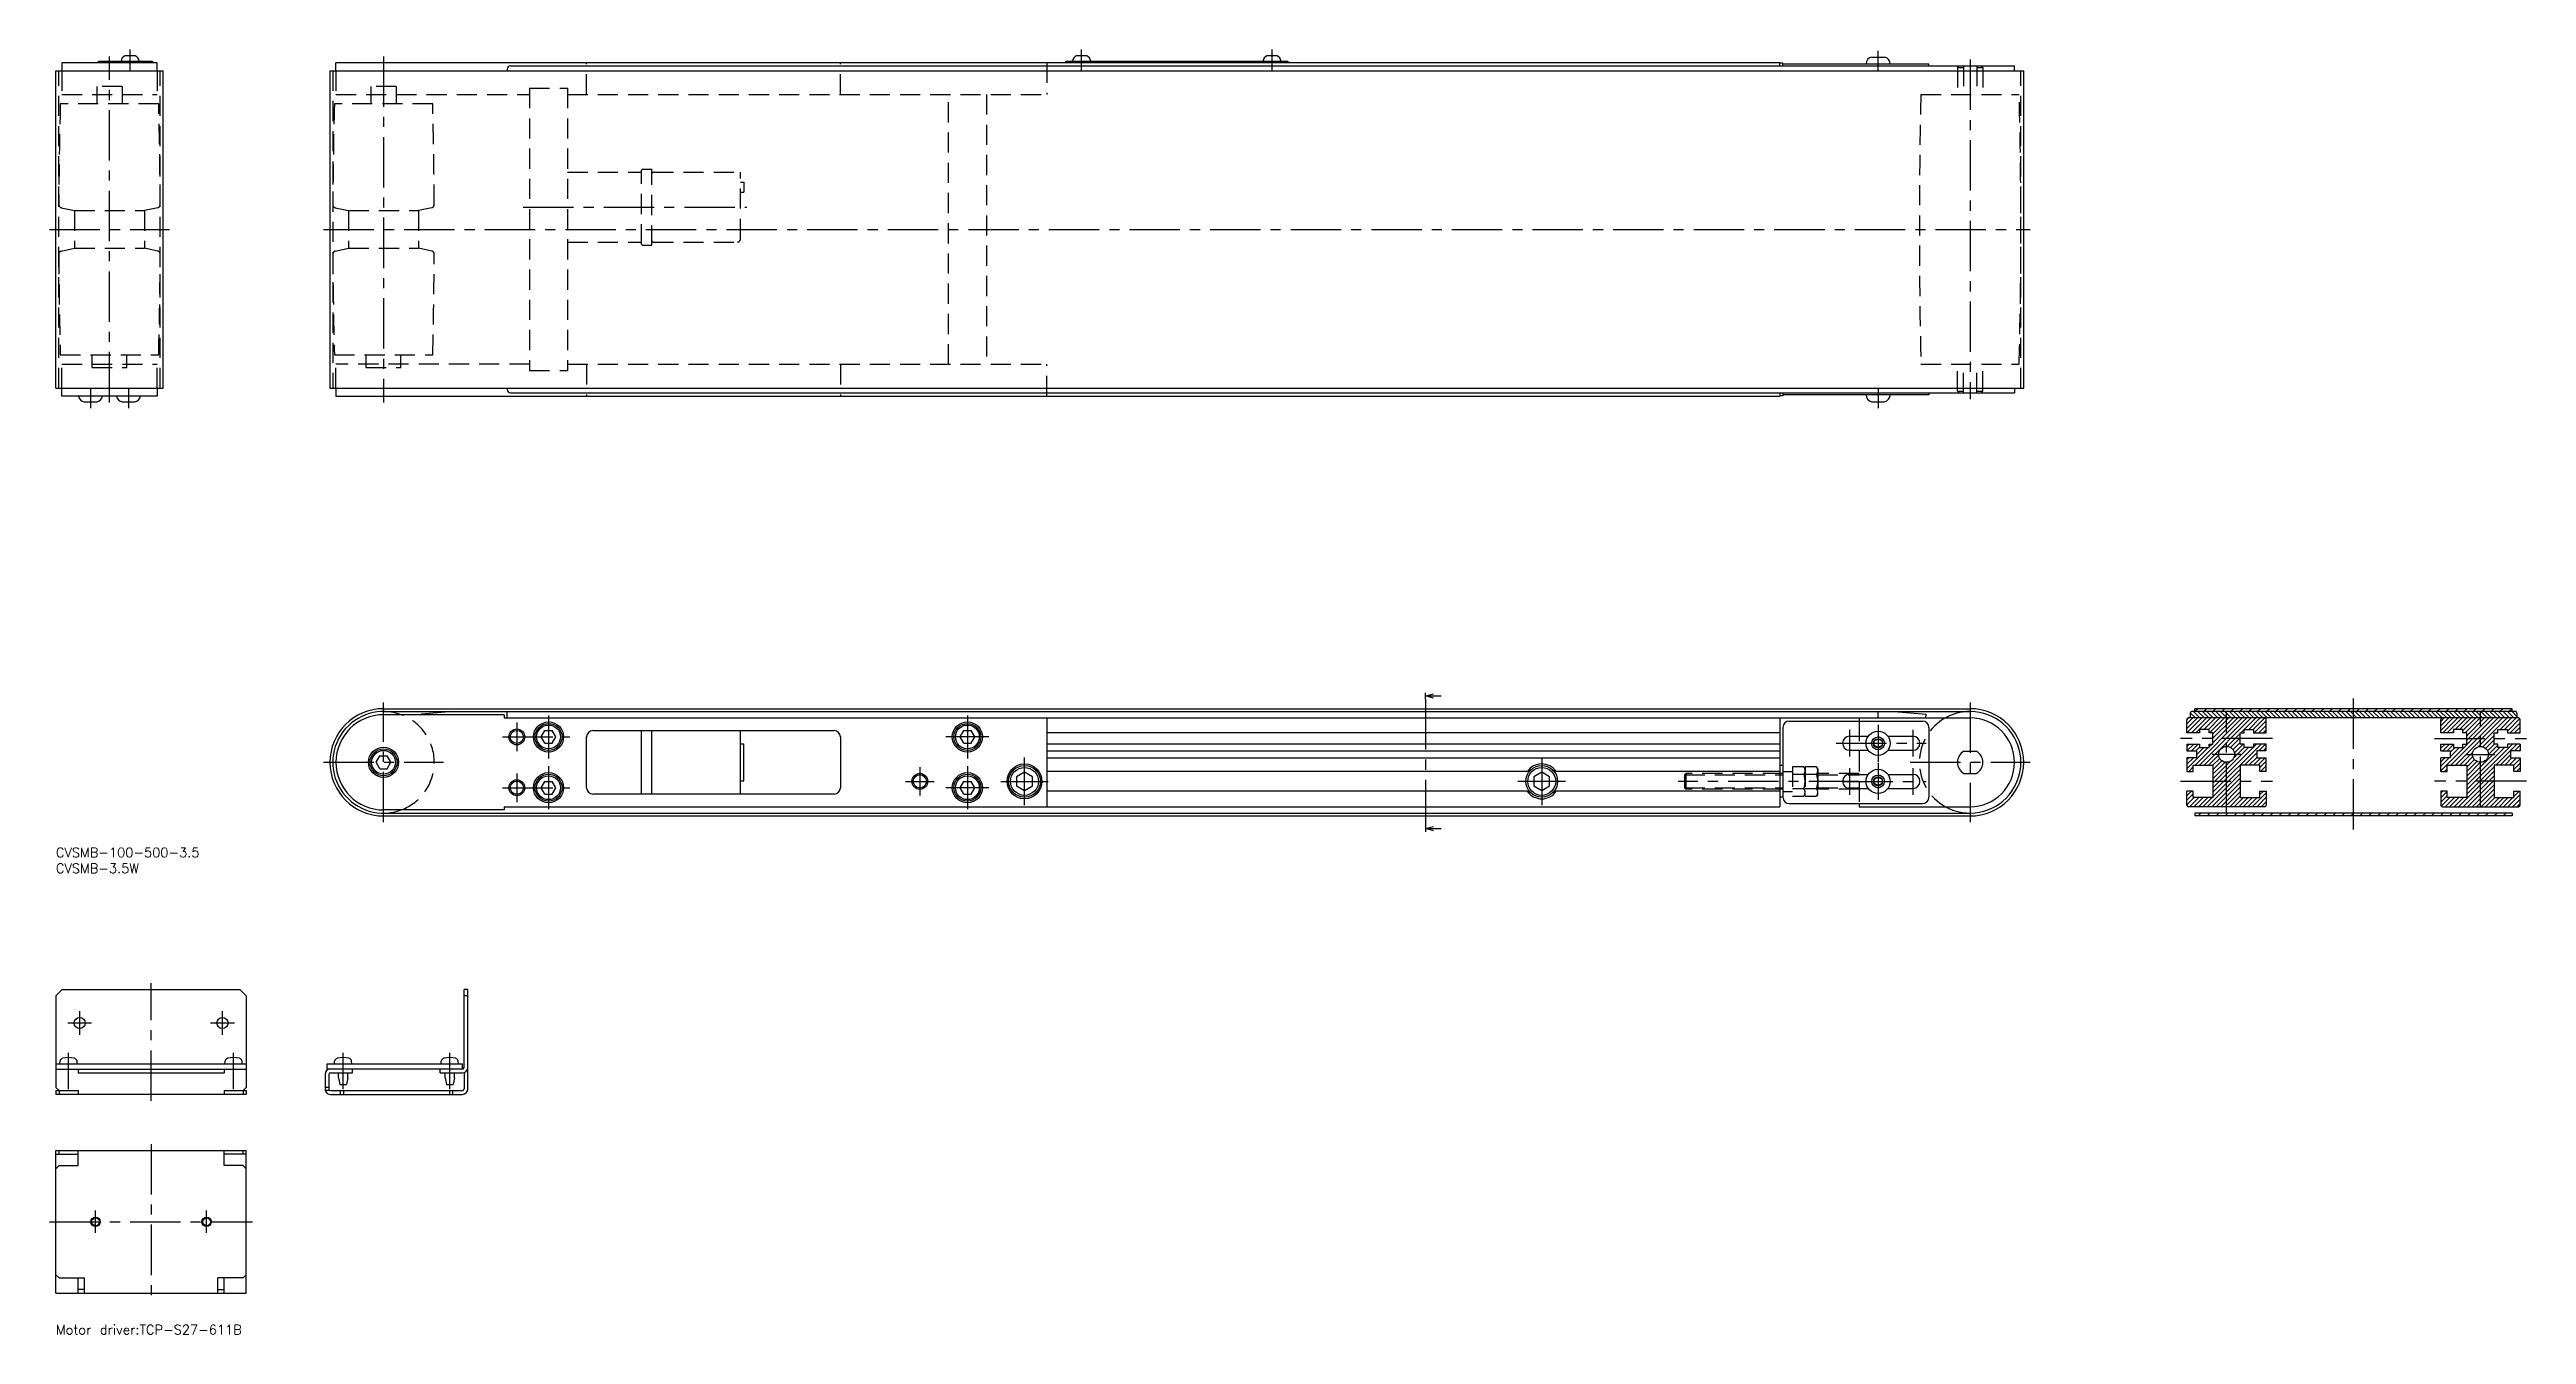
# Model space of a CAD drawing. Extents: x -2 to 779, y -3 to 402.
import ezdxf

# ---------------------------------------------------------------- set-up
doc = ezdxf.new("R2010")
doc.units = 0
doc.header["$LTSCALE"] = 0.5
doc.linetypes.add('CENTER', pattern=[50.8, 31.75, -6.35, 6.35, -6.35])
doc.linetypes.add('DASHED', pattern=[19.05, 12.7, -6.35])
doc.layers.get('0').update_dxf_attribs({"linetype": 'CONTINUOUS'})
for name, color, linetype in [('MSM_CENTER', 1, 'CENTER'), ('MSM_CONTINUOUS', 7, 'CONTINUOUS'), ('MSM_DASHED', 4, 'DASHED'), ('MSM_NARROW', 5, 'CONTINUOUS'), ('MSM_PART_NUMBER', 7, 'CONTINUOUS')]:
    doc.layers.add(name, color=color, linetype=linetype)
doc.styles.get("Standard").update_dxf_attribs({"font": 'txt.shx', "height": 3, "bigfont": 'bigfont.shx'})

# ---------------------------------------------------------------- blocks, each defined once
blk = doc.blocks.new('*U67')
at = {"layer": 'MSM_PART_NUMBER'}
blk.add_text('CVSMB-100-500-3.5', height=3, dxfattribs=at).set_placement((0, 147.35))
blk = doc.blocks.new('*U68')
at = {"layer": 'MSM_PART_NUMBER'}
blk.add_text('CVSMB-3.5W', height=3, dxfattribs=at).set_placement((0, 142.35))
blk = doc.blocks.new('*U69')
at = {"layer": 'MSM_PART_NUMBER'}
blk.add_text('Motor driver:TCP-S27-611B', height=3, dxfattribs=at).set_placement((0, -3))
blk = doc.blocks.new('_OPEN30')
at = {"color": 0, "linetype": 'BYBLOCK'}
for p, q in [((-1, 0.27), (0, 0)), ((0, 0), (-1, -0.27)), ((0, 0), (-1, 0))]:
    blk.add_line(p, q, dxfattribs=at)

msp = doc.modelspace()

# ---------------------------------------------------------------- linework, layer by layer
at = {"layer": 'MSM_CENTER'}
for p, q in [((16.9, 290.66), (16.9, 399.66)), ((23.4, 395.16), (23.4, 401.81)), ((103.26, 399.66), (103.26, 290.66)), ((323.26, 395.16), (323.26, 401.81)), ((383.26, 395.16), (383.26, 401.81)), ((383.26, 398.16), (383.26, 397.66)), ((574.26, 395.16), (574.26, 401.46)), ((603.26, 398.66), (603.26, 291.66)), ((147.26, 352.16), (217.76, 352.16)), ((-2, 345.16), (35.8, 345.16)), ((84.36, 345.16), (622.16, 345.16)), ((10.9, 295.16), (10.9, 288.86)), ((22.9, 295.16), (22.9, 288.86)), ((574.26, 295.16), (574.26, 288.86)), ((103.26, 158.35), (103.26, 196.15)), ((431.6, 197.15), (431.6, 157.35)), ((603.26, 196.15), (603.26, 158.35)), ((724.09, 156.07), (724.09, 198.49)), ((145.26, 189.75), (145.26, 180.75)), ((155.26, 192), (155.26, 178.5)), ((287.26, 192), (287.26, 178.5)), ((565.26, 187.45), (565.26, 179.05)), ((574.26, 189.05), (574.26, 177.45)), ((585.26, 187.45), (585.26, 179.05)), ((684.09, 161.25), (684.09, 193.25)), ((764.09, 163.25), (764.09, 193.25)), ((140.76, 185.25), (162.01, 185.25)), ((294.01, 185.25), (280.51, 185.25)), ((561.06, 183.25), (589.46, 183.25)), ((698.59, 184.77), (669.59, 184.77)), ((688.59, 179.75), (679.59, 179.75)), ((749.59, 184.77), (778.59, 184.77)), ((759.59, 179.75), (768.59, 179.75)), ((84.36, 177.25), (122.16, 177.25)), ((145.26, 173.75), (145.26, 164.75)), ((155.26, 176), (155.26, 162.5)), ((272.26, 175.75), (272.26, 166.75)), ((287.26, 176), (287.26, 162.5)), ((305.26, 163.75), (305.26, 178.75)), ((468.26, 178.75), (468.26, 163.75)), ((565.26, 175.45), (565.26, 167.05)), ((574.26, 177.05), (574.26, 165.45)), ((584.36, 177.25), (622.16, 177.25)), ((585.26, 175.45), (585.26, 167.05)), ((140.76, 169.25), (162.01, 169.25)), ((267.76, 171.25), (276.76, 171.25)), ((294.01, 169.25), (280.51, 169.25)), ((297.76, 171.25), (312.76, 171.25)), ((475.76, 171.25), (460.76, 171.25)), ((568.26, 171.25), (511.26, 171.25)), ((563.06, 171.25), (589.46, 171.25)), ((669.59, 171.28), (698.59, 171.28)), ((778.59, 171.28), (749.59, 171.28)), ((30, 70.63), (30, 107.63)), ((3.75, 95.13), (11.25, 95.13)), ((7.5, 91.38), (7.5, 98.88)), ((48.75, 95.13), (56.25, 95.13)), ((52.5, 91.38), (52.5, 98.88)), ((4, 74.23), (4, 85.73)), ((56, 74.23), (56, 85.73)), ((90.52, 74.23), (90.52, 85.73)), ((124.12, 74.23), (124.12, 85.73)), ((30, 57), (30, 8)), ((-2, 32.5), (62, 32.5)), ((12.5, 29), (12.5, 36)), ((47.5, 29), (47.5, 36))]:
    msp.add_line(p, q, dxfattribs=at)
at = {"layer": 'MSM_CONTINUOUS'}
for p, q in [((13.4, 397.66), (13.4, 398.16)), ((13.4, 398.16), (30.4, 398.16)), ((25.02, 399.81), (21.77, 399.81)), ((30.4, 398.16), (30.4, 397.66)), ((318.26, 398.16), (388.26, 398.16)), ((318.26, 397.66), (318.26, 398.16)), ((324.88, 399.81), (321.63, 399.81)), ((384.88, 399.81), (381.63, 399.81)), ((388.26, 398.16), (388.26, 397.66)), ((572.26, 399.46), (576.26, 399.46)), ((0, 395.16), (33.8, 395.16)), ((0, 295.16), (0, 395.16)), ((31.9, 397.66), (1.9, 397.66)), ((1.9, 397.66), (1.9, 395.16)), ((31.9, 395.16), (31.9, 397.66)), ((33.8, 295.16), (33.8, 395.16)), ((86.36, 395.16), (620.16, 395.16)), ((86.36, 395.16), (86.36, 295.16)), ((543.26, 397.66), (88.26, 397.66)), ((88.26, 395.16), (88.26, 397.66)), ((142.26, 395.66), (142.26, 395.16)), ((143.26, 396.66), (617.26, 396.66)), ((543.26, 396.66), (543.26, 397.66)), ((544.26, 397.56), (543.26, 397.56)), ((544.26, 396.66), (544.26, 397.56)), ((590.26, 397.26), (544.26, 397.26)), ((590.26, 396.66), (590.26, 397.26)), ((617.26, 395.16), (617.26, 396.66)), ((620.16, 295.16), (620.16, 395.16)), ((0, 295.16), (33.8, 295.16)), ((1.9, 292.66), (1.9, 295.16)), ((31.9, 292.66), (1.9, 292.66)), ((8.9, 290.86), (12.9, 290.86)), ((20.9, 290.86), (24.9, 290.86)), ((31.9, 295.16), (31.9, 292.66)), ((86.36, 295.16), (620.16, 295.16)), ((88.26, 295.16), (88.26, 292.66)), ((88.26, 292.66), (543.26, 292.66)), ((142.26, 295.16), (142.26, 294.66)), ((143.26, 293.66), (617.26, 293.66)), ((543.26, 293.66), (543.26, 292.66)), ((544.26, 292.76), (543.26, 292.76)), ((544.26, 293.66), (544.26, 292.76)), ((590.26, 293.06), (544.26, 293.06)), ((572.26, 290.86), (576.26, 290.86)), ((590.26, 293.66), (590.26, 293.06)), ((617.26, 295.16), (617.26, 293.66)), ((431.6, 197.15), (431.6, 199.15)), ((103.26, 194.15), (603.26, 194.15)), ((103.26, 193.25), (603.26, 193.25)), ((141.26, 192.25), (103.26, 192.25)), ((125.17, 193.25), (115.12, 192.37)), ((115.13, 192.25), (115.12, 192.37)), ((141.26, 192.25), (141.26, 191.25)), ((141.26, 191.25), (603.26, 191.25)), ((142.26, 191.25), (142.26, 193.25)), ((312.26, 191.25), (312.26, 163.25)), ((543.26, 191.25), (543.26, 163.25)), ((544.26, 188.25), (544.26, 166.25)), ((546.26, 190.25), (588.26, 190.25)), ((568.26, 191.25), (568.26, 190.25)), ((574.26, 191.25), (574.26, 193.25)), ((579.34, 193.25), (589.39, 192.37)), ((589.29, 191.25), (589.39, 192.37)), ((590.26, 188.25), (590.26, 166.25)), ((671.59, 186.52), (671.59, 190.75)), ((776.09, 191.25), (672.09, 191.25)), ((672.59, 192.75), (672.59, 191.25)), ((775.09, 193.25), (673.09, 193.25)), ((674.09, 193.25), (674.09, 194.15)), ((774.09, 194.15), (674.09, 194.15)), ((678.59, 187.62), (675.59, 187.62)), ((675.59, 187.62), (675.59, 186.52)), ((678.59, 186.52), (678.59, 187.62)), ((689.59, 187.62), (692.59, 187.62)), ((689.59, 186.52), (689.59, 187.62)), ((692.59, 187.62), (692.59, 186.52)), ((696.59, 186.52), (696.59, 190.75)), ((751.59, 186.52), (751.59, 190.75)), ((755.59, 187.62), (755.59, 186.52)), ((758.59, 187.62), (755.59, 187.62)), ((758.59, 186.52), (758.59, 187.62)), ((769.59, 186.52), (769.59, 187.62)), ((769.59, 187.62), (772.59, 187.62)), ((772.59, 187.62), (772.59, 186.52)), ((774.09, 193.25), (774.09, 194.15)), ((775.59, 192.75), (775.59, 191.25)), ((776.59, 186.52), (776.59, 190.75)), ((152.95, 185.25), (154.1, 187.25)), ((154.1, 183.25), (152.95, 185.25)), ((154.1, 187.25), (156.41, 187.25)), ((154.1, 183.25), (156.41, 183.25)), ((157.57, 185.25), (156.41, 187.25)), ((156.41, 183.25), (157.57, 185.25)), ((167.26, 169.25), (167.26, 185.25)), ((169.26, 187.25), (245.26, 187.25)), ((184.56, 167.25), (184.56, 187.25)), ((187.76, 167.25), (187.76, 187.25)), ((215.76, 167.25), (215.76, 187.25)), ((215.76, 183.12), (216.76, 183.12)), ((216.76, 171.37), (216.76, 183.12)), ((247.26, 185.25), (247.26, 169.25)), ((284.95, 185.25), (286.1, 187.25)), ((286.1, 183.25), (284.95, 185.25)), ((286.1, 187.25), (288.41, 187.25)), ((286.1, 183.25), (288.41, 183.25)), ((289.57, 185.25), (288.41, 187.25)), ((288.41, 183.25), (289.57, 185.25)), ((543.26, 186.52), (312.26, 186.52)), ((543.26, 183.02), (312.26, 183.02)), ((312.26, 180.85), (543.26, 180.85)), ((565.26, 185.45), (571.16, 185.45)), ((565.26, 181.05), (571.16, 181.05)), ((573.01, 183.97), (574.26, 184.69)), ((573.01, 182.53), (573.01, 183.97)), ((574.26, 181.8), (573.01, 182.53)), ((574.26, 184.69), (575.51, 183.97)), ((575.51, 182.53), (574.26, 181.8)), ((575.51, 183.97), (575.51, 182.53)), ((577.35, 185.45), (585.26, 185.45)), ((577.35, 181.05), (585.26, 181.05)), ((601.32, 180.75), (605.19, 180.75)), ((675.59, 186.52), (671.59, 186.52)), ((671.59, 183.02), (671.59, 180.85)), ((671.59, 183.02), (675.59, 183.02)), ((671.59, 180.85), (674.59, 180.85)), ((674.59, 180.85), (674.59, 178.65)), ((674.59, 180.85), (674.59, 178.65)), ((675.59, 183.02), (675.59, 181.92)), ((675.59, 181.92), (678.59, 181.92)), ((679.79, 186.52), (678.59, 186.52)), ((678.59, 181.92), (678.59, 183.02)), ((678.59, 183.02), (679.79, 183.02)), ((679.79, 183.02), (679.79, 186.52)), ((688.39, 186.52), (689.59, 186.52)), ((688.39, 183.02), (688.39, 186.52)), ((689.59, 183.02), (688.39, 183.02)), ((689.59, 181.92), (689.59, 183.02)), ((692.59, 181.92), (689.59, 181.92)), ((692.59, 186.52), (696.59, 186.52)), ((692.59, 183.02), (692.59, 181.92)), ((696.59, 183.02), (692.59, 183.02)), ((693.59, 180.85), (693.59, 178.65)), ((696.59, 180.85), (693.59, 180.85)), ((693.59, 180.85), (693.59, 178.65)), ((696.59, 180.85), (696.59, 183.02)), ((755.59, 186.52), (751.59, 186.52)), ((751.59, 180.85), (751.59, 183.02)), ((751.59, 183.02), (755.59, 183.02)), ((751.59, 180.85), (754.59, 180.85)), ((754.59, 180.85), (754.59, 178.65)), ((754.59, 180.85), (754.59, 178.65)), ((755.59, 183.02), (755.59, 181.92)), ((755.59, 181.92), (758.59, 181.92)), ((759.79, 186.52), (758.59, 186.52)), ((758.59, 183.02), (759.79, 183.02)), ((758.59, 181.92), (758.59, 183.02)), ((759.79, 183.02), (759.79, 186.52)), ((768.39, 183.02), (768.39, 186.52)), ((768.39, 186.52), (769.59, 186.52)), ((769.59, 183.02), (768.39, 183.02)), ((769.59, 181.92), (769.59, 183.02)), ((772.59, 181.92), (769.59, 181.92)), ((772.59, 186.52), (776.59, 186.52)), ((776.59, 183.02), (772.59, 183.02)), ((772.59, 183.02), (772.59, 181.92)), ((773.59, 180.85), (773.59, 178.65)), ((776.59, 180.85), (773.59, 180.85)), ((773.59, 180.85), (773.59, 178.65)), ((776.59, 183.02), (776.59, 180.85)), ((100.95, 177.25), (102.1, 179.25)), ((102.1, 175.25), (100.95, 177.25)), ((102.1, 179.25), (104.41, 179.25)), ((102.1, 175.25), (104.41, 175.25)), ((105.57, 177.25), (104.41, 179.25)), ((104.41, 175.25), (105.57, 177.25)), ((305.26, 174.13), (302.76, 172.69)), ((302.76, 172.69), (302.76, 169.8)), ((307.76, 172.69), (305.26, 174.13)), ((307.76, 169.8), (307.76, 172.69)), ((312.26, 178.65), (543.26, 178.65)), ((463.74, 174.38), (312.26, 174.38)), ((468.26, 174.13), (465.76, 172.69)), ((465.76, 172.69), (465.76, 169.8)), ((470.76, 172.69), (468.26, 174.13)), ((470.76, 169.8), (470.76, 172.69)), ((543.26, 174.38), (472.78, 174.38)), ((544.26, 176.25), (543.26, 176.25)), ((565.26, 173.45), (571.16, 173.45)), ((573.01, 171.97), (574.26, 172.69)), ((573.01, 170.53), (573.01, 171.97)), ((574.26, 172.69), (575.51, 171.97)), ((575.51, 171.97), (575.51, 170.53)), ((577.35, 173.45), (585.26, 173.45)), ((601.32, 173.75), (605.19, 173.75)), ((671.59, 178.65), (671.59, 174.38)), ((674.59, 178.65), (671.59, 178.65)), ((671.59, 174.38), (673.59, 174.38)), ((673.59, 176.38), (679.79, 176.38)), ((673.59, 174.38), (673.59, 176.38)), ((679.79, 176.38), (679.79, 174.25)), ((679.79, 176.38), (679.79, 166.18)), ((688.39, 176.38), (688.39, 166.18)), ((694.59, 176.38), (688.39, 176.38)), ((688.39, 176.38), (688.39, 174.25)), ((693.59, 178.65), (696.59, 178.65)), ((694.59, 174.38), (694.59, 176.38)), ((696.59, 174.38), (694.59, 174.38)), ((696.59, 174.38), (696.59, 178.65)), ((754.59, 178.65), (751.59, 178.65)), ((751.59, 174.38), (751.59, 178.65)), ((751.59, 174.38), (753.59, 174.38)), ((753.59, 174.38), (753.59, 176.38)), ((753.59, 176.38), (759.79, 176.38)), ((759.79, 176.38), (759.79, 166.18)), ((774.59, 176.38), (768.39, 176.38)), ((768.39, 176.38), (768.39, 166.18)), ((773.59, 178.65), (776.59, 178.65)), ((774.59, 174.38), (774.59, 176.38)), ((776.59, 174.38), (774.59, 174.38)), ((776.59, 178.65), (776.59, 174.38)), ((152.95, 169.25), (154.1, 171.25)), ((154.1, 167.25), (152.95, 169.25)), ((154.1, 171.25), (156.41, 171.25)), ((154.1, 167.25), (156.41, 167.25)), ((157.57, 169.25), (156.41, 171.25)), ((156.41, 167.25), (157.57, 169.25)), ((245.26, 167.25), (169.26, 167.25)), ((215.76, 171.37), (216.76, 171.37)), ((284.95, 169.25), (286.1, 171.25)), ((286.1, 167.25), (284.95, 169.25)), ((286.1, 171.25), (288.41, 171.25)), ((286.1, 167.25), (288.41, 167.25)), ((289.57, 169.25), (288.41, 171.25)), ((288.41, 167.25), (289.57, 169.25)), ((302.76, 169.8), (305.26, 168.36)), ((305.26, 168.36), (307.76, 169.8)), ((463.69, 168.18), (312.26, 168.18)), ((465.76, 169.8), (468.26, 168.36)), ((468.26, 168.36), (470.76, 169.8)), ((543.26, 168.18), (472.82, 168.18)), ((544.26, 166.25), (543.26, 166.25)), ((546.26, 164.25), (588.26, 164.25)), ((565.26, 169.05), (571.16, 169.05)), ((568.26, 164.25), (568.26, 163.25)), ((574.26, 169.8), (573.01, 170.53)), ((575.51, 170.53), (574.26, 169.8)), ((577.35, 169.05), (585.26, 169.05)), ((671.59, 163.75), (671.59, 168.18)), ((673.59, 168.18), (671.59, 168.18)), ((673.59, 166.18), (673.59, 168.18)), ((679.79, 166.18), (673.59, 166.18)), ((688.39, 166.18), (694.59, 166.18)), ((694.59, 166.18), (694.59, 168.18)), ((694.59, 168.18), (696.59, 168.18)), ((696.59, 168.18), (696.59, 163.75)), ((753.59, 168.18), (751.59, 168.18)), ((751.59, 168.18), (751.59, 163.75)), ((753.59, 166.18), (753.59, 168.18)), ((759.79, 166.18), (753.59, 166.18)), ((768.39, 166.18), (774.59, 166.18)), ((774.59, 168.18), (776.59, 168.18)), ((774.59, 166.18), (774.59, 168.18)), ((776.59, 163.75), (776.59, 168.18)), ((141.26, 162.25), (103.26, 162.25)), ((103.26, 161.25), (603.26, 161.25)), ((103.26, 160.35), (603.26, 160.35)), ((141.26, 163.25), (543.26, 163.25)), ((141.26, 163.25), (141.26, 162.25)), ((431.6, 157.35), (431.6, 155.35)), ((568.26, 163.25), (603.26, 163.25)), ((696.09, 163.25), (672.09, 163.25)), ((774.09, 161.25), (674.09, 161.25)), ((674.09, 161.25), (674.09, 160.35)), ((774.09, 160.35), (674.09, 160.35)), ((752.09, 163.25), (776.09, 163.25)), ((774.09, 161.25), (774.09, 160.35)), ((0, 103.63), (2, 105.63)), ((0, 103.63), (0, 74.83)), ((2, 105.63), (58, 105.63)), ((58, 105.63), (60, 103.63)), ((60, 103.63), (60, 74.83)), ((129.82, 105.63), (128.62, 105.63)), ((128.62, 81.13), (128.62, 105.63)), ((129.82, 103.63), (128.62, 103.63)), ((129.82, 74.33), (129.82, 105.63)), ((0, 82.23), (60, 82.23)), ((0, 80.63), (60, 80.63)), ((1.25, 82.23), (1.33, 83.11)), ((6.75, 82.23), (6.67, 83.11)), ((7, 80.63), (7, 79.43)), ((7, 79.43), (53, 79.43)), ((53, 80.63), (53, 79.43)), ((53.25, 82.23), (53.33, 83.11)), ((58.75, 82.23), (58.67, 83.11)), ((84.82, 78.93), (84.82, 73.83)), ((85.52, 80.63), (85.52, 82.23)), ((85.52, 82.23), (128.11, 82.23)), ((128.12, 80.63), (85.52, 80.63)), ((86.02, 78.93), (86.02, 73.83)), ((86.52, 79.43), (93.52, 79.43)), ((87.77, 82.23), (87.85, 83.11)), ((89.07, 77.81), (89.07, 79.43)), ((91.97, 77.81), (91.97, 79.43)), ((93.27, 82.23), (93.19, 83.11)), ((93.52, 79.43), (93.52, 80.63)), ((121.12, 79.43), (121.12, 80.63)), ((121.12, 79.43), (128.12, 79.43)), ((121.37, 82.23), (121.45, 83.11)), ((122.67, 77.81), (122.67, 79.43)), ((125.57, 77.81), (125.57, 79.43)), ((126.87, 82.23), (126.79, 83.11)), ((128.11, 80.63), (128.11, 82.23)), ((128.62, 79.5), (128.62, 74.33)), ((1, 73.83), (0, 74.83)), ((0, 73.83), (0, 72.63)), ((0, 73.83), (7, 73.83)), ((60, 72.63), (0, 72.63)), ((1, 73.83), (1, 72.63)), ((7, 73.83), (7, 72.63)), ((53, 73.83), (60, 73.83)), ((53, 73.83), (53, 72.63)), ((60, 74.83), (59, 73.83)), ((59, 73.83), (59, 72.63)), ((60, 73.83), (60, 72.63)), ((86.02, 74.83), (84.82, 74.83)), ((86.02, 73.83), (84.82, 73.83)), ((86.52, 73.83), (128.12, 73.83)), ((86.52, 72.63), (128.12, 72.63)), ((89.07, 77.81), (89.49, 75.73)), ((89.52, 75.73), (91.55, 75.73)), ((89.62, 73.83), (89.62, 72.63)), ((90.62, 73.83), (90.62, 72.63)), ((91.97, 77.81), (91.55, 75.73)), ((122.67, 77.81), (123.09, 75.73)), ((123.12, 75.73), (125.15, 75.73)), ((124.02, 73.83), (124.02, 72.63)), ((125.02, 73.83), (125.02, 72.63)), ((125.57, 77.81), (125.15, 75.73)), ((0, 55), (60, 55)), ((0, 10), (0, 55)), ((1, 53.8), (1, 55)), ((7, 50.2), (7, 55)), ((53, 50.2), (53, 55)), ((59, 53.8), (59, 55)), ((60, 10), (60, 55)), ((0, 53.8), (7, 53.8)), ((1, 50.2), (0, 49.2)), ((1, 50.2), (7, 50.2)), ((60, 53.8), (53, 53.8)), ((59, 50.2), (53, 50.2)), ((59, 50.2), (60, 49.2)), ((1, 14.8), (0, 15.8)), ((59, 14.8), (60, 15.8)), ((0, 10), (60, 10)), ((1, 14.8), (9, 14.8)), ((7, 10), (7, 14.8)), ((9, 11.2), (7, 11.2)), ((9, 10), (9, 14.8)), ((51, 10), (51, 14.8)), ((59, 14.8), (51, 14.8)), ((51, 11.2), (53, 11.2)), ((53, 10), (53, 14.8))]:
    msp.add_line(p, q, dxfattribs=at)
for points in [[(434.1, 198.15), (436.6, 198.15)], [(434.1, 156.35), (436.6, 156.35)]]:
    msp.add_lwpolyline(points, dxfattribs=at)
for centre, radius in [((155.26, 185.25), 4.75), ((155.26, 185.25), 4.25), ((155.26, 185.25), 3.75), ((287.26, 185.25), 4.75), ((287.26, 185.25), 4.25), ((287.26, 185.25), 3.75), ((103.26, 177.25), 4.75), ((103.26, 177.25), 4.25), ((103.26, 177.25), 3.75), ((145.26, 185.25), 2.07), ((574.26, 183.25), 3.8), ((574.26, 183.25), 2), ((574.26, 183.25), 1.44), ((684.09, 179.75), 2.5), ((764.09, 179.75), 2.5), ((155.26, 169.25), 4.75), ((155.26, 169.25), 4.25), ((155.26, 169.25), 3.75), ((272.26, 171.25), 2.07), ((287.26, 169.25), 4.75), ((287.26, 169.25), 4.25), ((287.26, 169.25), 3.75), ((305.26, 171.25), 5.5), ((305.26, 171.25), 5), ((305.26, 171.25), 4.4), ((468.26, 171.25), 5), ((468.26, 171.25), 4.4), ((574.26, 171.25), 3.8), ((574.26, 171.25), 2), ((574.26, 171.25), 1.44), ((145.26, 169.25), 2.07), ((7.5, 95.13), 1.75), ((52.5, 95.13), 1.75), ((12.5, 32.5), 1.23), ((47.5, 32.5), 1.23)]:
    msp.add_circle(centre, radius, dxfattribs=at)
for centre, radius, start, end in [((22.54, 397.96), 2, 112.49457, 174.32326), ((24.26, 397.96), 2, 5.67674, 67.50543), ((322.4, 397.96), 2, 112.49457, 174.32326), ((324.12, 397.96), 2, 5.67674, 67.50543), ((382.4, 397.96), 2, 112.49457, 174.32326), ((384.12, 397.96), 2, 5.67674, 67.50543), ((572.58, 397.36), 2.12, 98.67851, 182.74267), ((575.94, 397.36), 2.12, 357.25733, 81.32149), ((143.26, 395.66), 1, 90, 180), ((9.22, 292.96), 2.12, 188.08177, 261.32149), ((12.58, 292.96), 2.12, 278.67851, 351.91823), ((21.22, 292.96), 2.12, 188.08177, 261.32149), ((24.58, 292.96), 2.12, 278.67851, 351.91823), ((143.26, 294.66), 1, 180, 270), ((572.58, 292.96), 2.12, 177.25733, 261.32149), ((575.94, 292.96), 2.12, 278.67851, 2.74267), ((103.26, 177.25), 16.9, 90, 270), ((103.26, 177.25), 16, 69.63587, 290.36413), ((103.26, 177.25), 15, 90, 270), ((546.26, 188.25), 2, 90, 180), ((588.26, 188.25), 2, 0, 90), ((603.26, 177.25), 16, 241.04467, 118.95533), ((603.26, 177.25), 16.9, 270, 90), ((603.26, 177.25), 14, 270, 90), ((672.09, 190.75), 0.5, 90, 180), ((673.09, 192.75), 0.5, 90, 180), ((696.09, 190.75), 0.5, 0, 90), ((752.09, 190.75), 0.5, 90, 180), ((775.09, 192.75), 0.5, 0, 90), ((776.09, 190.75), 0.5, 0, 90), ((169.26, 185.25), 2, 90, 180), ((245.26, 185.25), 2, 0, 90), ((565.26, 183.25), 2.2, 90, 270), ((585.26, 183.25), 2.2, 270, 90), ((603.26, 177.25), 4, 118.95502, 241.04498), ((603.26, 177.25), 4, 298.95502, 61.04498), ((468.26, 171.25), 5.5, 34.72946, 145.27054), ((565.26, 171.25), 2.2, 90, 270), ((585.26, 171.25), 2.2, 270, 90), ((169.26, 169.25), 2, 180, 270), ((245.26, 169.25), 2, 270, 0), ((468.26, 171.25), 5.5, 213.88811, 326.11189), ((546.26, 166.25), 2, 180, 270), ((588.26, 166.25), 2, 270, 0), ((672.09, 163.75), 0.5, 180, 270), ((696.09, 163.75), 0.5, 270, 0), ((752.09, 163.75), 0.5, 180, 270), ((776.09, 163.75), 0.5, 270, 0), ((2.32, 83.02), 1, 103.85716, 175), ((4, 76.23), 8, 76.14284, 103.85716), ((5.68, 83.02), 1, 5, 76.14284), ((54.32, 83.02), 1, 103.85716, 175), ((56, 76.23), 8, 76.14284, 103.85716), ((57.68, 83.02), 1, 5, 76.14284), ((86.52, 78.93), 1.7, 90, 180), ((86.52, 78.93), 0.5, 90, 180), ((88.85, 83.02), 1, 103.85716, 175), ((90.52, 76.23), 8, 76.14284, 103.85716), ((92.2, 83.02), 1, 5, 76.14284), ((122.45, 83.02), 1, 103.85716, 175), ((124.12, 76.23), 8, 76.14284, 103.85716), ((125.8, 83.02), 1, 5, 76.14284), ((128.12, 81.13), 1.7, 270, 0), ((128.12, 81.13), 0.5, 270, 0), ((86.52, 74.33), 1.7, 197.10464, 270), ((86.52, 74.33), 0.5, 180, 270), ((128.12, 74.33), 1.7, 270, 0), ((128.12, 74.33), 0.5, 270, 0)]:
    msp.add_arc(centre, radius, start, end, dxfattribs=at)
at = {"layer": 'MSM_DASHED'}
for p, q in [((0.9, 295.16), (0.9, 395.16)), ((1.9, 395.16), (1.9, 387.66)), ((31.9, 395.16), (31.9, 387.66)), ((32.9, 295.16), (32.9, 395.16)), ((87.26, 395.16), (87.26, 295.16)), ((88.26, 395.16), (88.26, 387.66)), ((167.26, 387.66), (167.26, 397.66)), ((247.26, 387.66), (247.26, 397.66)), ((312.26, 397.66), (312.26, 387.66)), ((599.26, 396.16), (599.76, 396.66)), ((599.26, 396.16), (601.15, 396.16)), ((599.26, 396.16), (599.26, 387.66)), ((601.15, 396.66), (601.15, 387.66)), ((605.36, 396.66), (605.36, 387.66)), ((605.36, 396.16), (607.26, 396.16)), ((607.26, 396.16), (606.76, 396.66)), ((607.26, 396.16), (607.26, 387.66)), ((619.26, 295.16), (619.26, 395.16)), ((32.4, 384.66), (1.4, 384.66)), ((1.9, 387.66), (31.9, 387.66)), ((12.9, 390.16), (12.9, 384.66)), ((20.9, 390.16), (12.9, 390.16)), ((20.9, 390.16), (20.9, 384.66)), ((118.76, 384.66), (87.76, 384.66)), ((88.26, 387.66), (149.26, 387.66)), ((99.26, 390.16), (99.26, 384.66)), ((107.26, 390.16), (99.26, 390.16)), ((107.26, 390.16), (107.26, 384.66)), ((149.26, 389.66), (149.26, 300.66)), ((149.26, 389.66), (161.26, 389.66)), ((161.26, 389.66), (161.26, 300.66)), ((161.26, 387.66), (312.26, 387.66)), ((281.26, 302.66), (281.26, 387.66)), ((293.26, 387.66), (293.26, 302.66)), ((587.76, 387.66), (618.76, 387.66)), ((161.26, 363.16), (184.56, 363.16)), ((184.86, 364.16), (184.56, 363.86)), ((184.56, 340.46), (184.56, 363.86)), ((184.86, 364.16), (187.76, 364.16)), ((187.76, 340.16), (187.76, 364.16)), ((188.26, 363.16), (215.76, 363.16)), ((215.76, 342.16), (215.76, 363.16)), ((215.76, 360.06), (216.76, 360.06)), ((216.76, 360.06), (216.76, 356.86)), ((1.69, 351.99), (5.9, 351.06)), ((32.11, 351.99), (27.9, 351.06)), ((88.06, 351.98), (92.26, 351.06)), ((118.45, 351.98), (114.26, 351.06)), ((215.76, 356.86), (216.76, 356.86)), ((5.9, 351.06), (5.9, 339.26)), ((5.9, 351.06), (27.9, 351.06)), ((27.9, 351.06), (27.9, 339.26)), ((92.26, 351.06), (92.26, 339.26)), ((92.26, 351.06), (114.26, 351.06)), ((114.26, 351.06), (114.26, 339.26)), ((1.69, 338.33), (5.9, 339.26)), ((5.9, 339.26), (27.9, 339.26)), ((32.11, 338.33), (27.9, 339.26)), ((88.06, 338.34), (92.26, 339.26)), ((92.26, 339.26), (114.26, 339.26)), ((118.45, 338.34), (114.26, 339.26)), ((161.26, 341.16), (184.56, 341.16)), ((184.86, 340.16), (184.56, 340.46)), ((184.86, 340.16), (187.76, 340.16)), ((188.26, 341.16), (214.76, 341.16)), ((1.4, 305.66), (32.4, 305.66)), ((11.4, 301.66), (11.4, 305.66)), ((22.4, 301.66), (22.4, 305.66)), ((87.76, 305.66), (118.76, 305.66)), ((97.76, 301.66), (97.76, 305.66)), ((108.76, 301.66), (108.76, 305.66)), ((1.9, 302.66), (31.9, 302.66)), ((1.9, 295.16), (1.9, 302.66)), ((11.4, 301.66), (22.4, 301.66)), ((31.9, 295.16), (31.9, 302.66)), ((149.26, 302.66), (88.26, 302.66)), ((88.26, 295.16), (88.26, 302.66)), ((97.76, 301.66), (108.76, 301.66)), ((149.26, 300.66), (161.26, 300.66)), ((161.26, 302.66), (312.26, 302.66)), ((167.26, 302.66), (167.26, 292.66)), ((247.26, 302.66), (247.26, 292.66)), ((312.26, 292.66), (312.26, 302.66)), ((587.76, 302.66), (618.76, 302.66)), ((599.26, 294.16), (599.26, 302.66)), ((601.15, 293.66), (601.15, 302.66)), ((605.36, 293.66), (605.36, 302.66)), ((607.26, 294.16), (607.26, 302.66)), ((599.26, 294.16), (601.15, 294.16)), ((599.26, 294.16), (599.76, 293.66)), ((605.36, 294.16), (607.26, 294.16)), ((607.26, 294.16), (606.76, 293.66)), ((568.26, 190.25), (568.26, 164.25)), ((513.26, 173.31), (513.69, 173.75)), ((513.26, 173.31), (544.26, 173.31)), ((513.26, 173.31), (513.26, 169.18)), ((544.26, 173.75), (513.69, 173.75)), ((513.69, 173.75), (513.69, 168.75)), ((544.26, 174.4), (547.26, 174.4)), ((547.26, 175.87), (547.26, 166.63)), ((550.9, 175.87), (547.26, 175.87)), ((547.26, 173.56), (550.9, 173.56)), ((551.26, 175.25), (550.9, 175.87)), ((551.26, 175.87), (551.26, 166.63)), ((554.9, 175.87), (551.26, 175.87)), ((551.26, 173.56), (554.9, 173.56)), ((555.26, 175.25), (554.9, 175.87)), ((555.26, 175.25), (555.26, 167.25)), ((568.26, 173.75), (555.26, 173.75)), ((555.26, 173.31), (568.26, 173.31)), ((513.26, 169.18), (544.26, 169.18)), ((513.26, 169.18), (513.69, 168.75)), ((544.26, 168.75), (513.69, 168.75)), ((544.26, 168.1), (547.26, 168.1)), ((550.9, 168.94), (547.26, 168.94)), ((547.26, 166.63), (550.9, 166.63)), ((551.26, 167.25), (550.9, 166.63)), ((554.9, 168.94), (551.26, 168.94)), ((551.26, 166.63), (554.9, 166.63)), ((555.26, 167.25), (554.9, 166.63)), ((555.26, 169.18), (568.26, 169.18)), ((568.26, 168.75), (555.26, 168.75))]:
    msp.add_line(p, q, dxfattribs=at)
for centre in [(574.26, 183.25), (574.26, 171.25)]:
    msp.add_circle(centre, 2, dxfattribs=at)
for centre, radius, start, end in [((1561.4, 345.16), 1560.5, 178.54955, 179.71344), ((-1527.6, 345.16), 1560.5, 0.28656, 1.45045), ((1647.76, 345.16), 1560.5, 178.54955, 179.71344), ((-1441.24, 345.16), 1560.5, 0.28656, 1.45045), ((2393.76, 345.16), 1806.5, 178.65193, 181.34807), ((-1187.24, 345.16), 1806.5, 358.65193, 1.34807), ((188.26, 362.66), 0.5, 90, 180), ((1.92, 352.96), 1, 179.71344, 257.59258), ((31.88, 352.96), 1, 282.40742, 0.28656), ((88.28, 352.96), 1, 179.71344, 257.59258), ((118.24, 352.96), 1, 282.40742, 0.28656), ((1.92, 337.36), 1, 102.40742, 180.28656), ((1561.4, 345.16), 1560.5, 180.28656, 181.45045), ((31.88, 337.36), 1, 359.71344, 77.59258), ((-1527.6, 345.16), 1560.5, 358.54955, 359.71344), ((88.28, 337.36), 1, 102.40742, 180.28656), ((1647.76, 345.16), 1560.5, 180.28656, 181.45045), ((118.24, 337.36), 1, 359.71344, 77.59258), ((-1441.24, 345.16), 1560.5, 358.54955, 359.71344), ((188.26, 341.66), 0.5, 180, 270), ((214.76, 342.16), 1, 270, 0), ((103.26, 177.25), 16, 290.36413, 69.63587), ((603.26, 177.25), 16, 118.95533, 241.04467), ((549.21, 174.71), 2.04, 325.61575, 25.61575), ((543.61, 171.25), 7.64, 342.41205, 17.58795), ((553.21, 174.71), 2.04, 325.61575, 25.61575), ((547.61, 171.25), 7.64, 342.41205, 17.58795), ((549.21, 167.78), 2.04, 334.38425, 34.38425), ((553.21, 167.78), 2.04, 334.38425, 34.38425)]:
    msp.add_arc(centre, radius, start, end, dxfattribs=at)
at = {"layer": 'MSM_NARROW'}
for p, q in [((671.59, 190.76), (672.08, 191.25)), ((671.59, 189.35), (673.49, 191.25)), ((671.59, 187.93), (674.91, 191.25)), ((671.59, 186.52), (676.32, 191.25)), ((672.84, 191.25), (672.59, 191.49)), ((674.25, 191.25), (672.61, 192.89)), ((673, 186.52), (677.74, 191.25)), ((675.67, 191.25), (673.67, 193.25)), ((674.09, 193.26), (674.98, 194.15)), ((674.18, 176.38), (689.05, 191.25)), ((674.42, 186.52), (679.15, 191.25)), ((677.08, 191.25), (675.08, 193.25)), ((675.6, 176.38), (690.46, 191.25)), ((678.49, 191.25), (676.49, 193.25)), ((676.91, 193.25), (677.81, 194.15)), ((676.93, 187.62), (680.56, 191.25)), ((677.01, 176.38), (691.88, 191.25)), ((679.91, 191.25), (677.91, 193.25)), ((678.35, 187.62), (681.98, 191.25)), ((678.66, 186.52), (683.39, 191.25)), ((681.32, 191.25), (679.32, 193.25)), ((679.74, 193.25), (680.64, 194.15)), ((679.79, 186.23), (684.81, 191.25)), ((679.79, 184.82), (686.22, 191.25)), ((679.79, 183.41), (687.64, 191.25)), ((682.74, 191.25), (680.74, 193.25)), ((684.15, 191.25), (682.15, 193.25)), ((682.56, 193.25), (683.46, 194.15)), ((685.57, 191.25), (683.57, 193.25)), ((686.98, 191.25), (684.98, 193.25)), ((685.39, 193.25), (686.29, 194.15)), ((688.39, 191.25), (686.39, 193.25)), ((689.81, 191.25), (687.81, 193.25)), ((688.22, 193.25), (689.12, 194.15)), ((688.56, 186.52), (689.59, 187.55)), ((691.22, 191.25), (689.22, 193.25)), ((689.66, 187.62), (693.29, 191.25)), ((692.64, 191.25), (690.64, 193.25)), ((691.05, 193.25), (691.95, 194.15)), ((691.08, 187.62), (694.71, 191.25)), ((694.05, 191.25), (692.05, 193.25)), ((692.49, 187.62), (696.12, 191.25)), ((692.8, 186.52), (696.59, 190.31)), ((695.47, 191.25), (693.47, 193.25)), ((693.88, 193.25), (694.78, 194.15)), ((694.22, 186.52), (696.59, 188.89)), ((696.88, 191.25), (694.88, 193.25)), ((695.63, 186.52), (696.59, 187.48)), ((698.29, 191.25), (696.29, 193.25)), ((696.71, 193.25), (697.61, 194.15)), ((699.71, 191.25), (697.71, 193.25)), ((701.12, 191.25), (699.12, 193.25)), ((699.54, 193.25), (700.44, 194.15)), ((702.54, 191.25), (700.54, 193.25)), ((703.95, 191.25), (701.95, 193.25)), ((702.36, 193.25), (703.26, 194.15)), ((705.36, 191.25), (703.36, 193.25)), ((706.78, 191.25), (704.78, 193.25)), ((705.19, 193.25), (706.09, 194.15)), ((708.19, 191.25), (706.19, 193.25)), ((709.61, 191.25), (707.61, 193.25)), ((708.02, 193.25), (708.92, 194.15)), ((711.02, 191.25), (709.02, 193.25)), ((712.44, 191.25), (710.44, 193.25)), ((710.85, 193.25), (711.75, 194.15)), ((713.85, 191.25), (711.85, 193.25)), ((715.26, 191.25), (713.26, 193.25)), ((713.68, 193.25), (714.58, 194.15)), ((716.68, 191.25), (714.68, 193.25)), ((718.09, 191.25), (716.09, 193.25)), ((716.51, 193.25), (717.41, 194.15)), ((719.51, 191.25), (717.51, 193.25)), ((720.92, 191.25), (718.92, 193.25)), ((719.33, 193.25), (720.23, 194.15)), ((722.34, 191.25), (720.34, 193.25)), ((723.75, 191.25), (721.75, 193.25)), ((722.16, 193.25), (723.06, 194.15)), ((725.16, 191.25), (723.16, 193.25)), ((726.58, 191.25), (724.58, 193.25)), ((724.99, 193.25), (725.89, 194.15)), ((727.99, 191.25), (725.99, 193.25)), ((729.41, 191.25), (727.41, 193.25)), ((727.82, 193.25), (728.72, 194.15)), ((730.82, 191.25), (728.82, 193.25)), ((732.23, 191.25), (730.23, 193.25)), ((730.65, 193.25), (731.55, 194.15)), ((733.65, 191.25), (731.65, 193.25)), ((735.06, 191.25), (733.06, 193.25)), ((733.48, 193.25), (734.38, 194.15)), ((736.48, 191.25), (734.48, 193.25)), ((737.89, 191.25), (735.89, 193.25)), ((736.3, 193.25), (737.2, 194.15)), ((739.31, 191.25), (737.31, 193.25)), ((740.72, 191.25), (738.72, 193.25)), ((739.13, 193.25), (740.03, 194.15)), ((742.13, 191.25), (740.13, 193.25)), ((743.55, 191.25), (741.55, 193.25)), ((741.96, 193.25), (742.86, 194.15)), ((744.96, 191.25), (742.96, 193.25)), ((746.38, 191.25), (744.38, 193.25)), ((744.79, 193.25), (745.69, 194.15)), ((747.79, 191.25), (745.79, 193.25)), ((749.21, 191.25), (747.21, 193.25)), ((747.62, 193.25), (748.52, 194.15)), ((750.62, 191.25), (748.62, 193.25)), ((752.03, 191.25), (750.03, 193.25)), ((750.45, 193.25), (751.35, 194.15)), ((753.45, 191.25), (751.45, 193.25)), ((751.59, 190.15), (752.69, 191.25)), ((751.59, 188.74), (754.1, 191.25)), ((751.59, 187.32), (755.52, 191.25)), ((751.59, 174.59), (768.25, 191.25)), ((752.2, 186.52), (756.93, 191.25)), ((754.86, 191.25), (752.86, 193.25)), ((753.28, 193.25), (754.18, 194.15)), ((753.62, 186.52), (758.35, 191.25)), ((756.28, 191.25), (754.28, 193.25)), ((754.79, 176.38), (769.66, 191.25)), ((757.69, 191.25), (755.69, 193.25)), ((756.1, 193.25), (757, 194.15)), ((756.13, 187.62), (759.76, 191.25)), ((756.21, 176.38), (771.07, 191.25)), ((759.1, 191.25), (757.1, 193.25)), ((757.54, 187.62), (761.17, 191.25)), ((760.52, 191.25), (758.52, 193.25)), ((758.59, 187.25), (762.59, 191.25)), ((758.93, 193.25), (759.83, 194.15)), ((759.27, 186.52), (764, 191.25)), ((759.79, 185.62), (765.42, 191.25)), ((759.79, 184.21), (766.83, 191.25)), ((761.93, 191.25), (759.93, 193.25)), ((763.35, 191.25), (761.35, 193.25)), ((761.76, 193.25), (762.66, 194.15)), ((764.76, 191.25), (762.76, 193.25)), ((763.39, 182.14), (772.49, 191.25)), ((766.18, 191.25), (764.18, 193.25)), ((764.59, 193.25), (765.49, 194.15)), ((767.59, 191.25), (765.59, 193.25)), ((769, 191.25), (767, 193.25)), ((767.42, 193.25), (768.32, 194.15)), ((770.42, 191.25), (768.42, 193.25)), ((771.83, 191.25), (769.83, 193.25)), ((770.25, 193.25), (771.15, 194.15)), ((770.27, 187.62), (773.9, 191.25)), ((773.25, 191.25), (771.25, 193.25)), ((771.69, 187.62), (775.32, 191.25)), ((772.59, 187.11), (776.51, 191.03)), ((774.66, 191.25), (772.66, 193.25)), ((773.07, 193.25), (773.97, 194.15)), ((773.41, 186.52), (776.59, 189.7)), ((775.59, 191.73), (774.08, 193.25)), ((774.83, 186.52), (776.59, 188.28)), ((671.59, 182.28), (672.33, 183.02)), ((671.59, 180.86), (673.75, 183.02)), ((671.59, 175.21), (678.3, 181.92)), ((672.99, 180.85), (675.16, 183.02)), ((674.41, 180.85), (675.59, 182.03)), ((674.59, 179.62), (676.89, 181.92)), ((678.43, 176.38), (681.6, 179.56)), ((678.59, 182.21), (679.4, 183.02)), ((679.79, 167.85), (694.96, 183.02)), ((679.79, 170.68), (691.03, 181.92)), ((679.79, 169.26), (692.45, 181.92)), ((684.29, 182.24), (688.39, 186.35)), ((685.36, 181.9), (688.39, 184.93)), ((686.11, 181.23), (688.39, 183.52)), ((686.33, 178.63), (689.62, 181.92)), ((686.54, 180.25), (689.3, 183.02)), ((689.74, 176.38), (693.59, 180.23)), ((692.59, 182.06), (693.55, 183.02)), ((694.21, 180.85), (696.38, 183.02)), ((695.62, 180.85), (696.59, 181.82)), ((751.59, 181.67), (752.94, 183.02)), ((752.19, 180.85), (754.36, 183.02)), ((753.6, 180.85), (755.59, 182.84)), ((754.59, 180.42), (756.09, 181.92)), ((754.59, 179.01), (757.5, 181.92)), ((755.03, 186.52), (755.59, 187.08)), ((757.62, 176.38), (761.7, 180.45)), ((758.59, 183.01), (758.6, 183.02)), ((759.79, 168.65), (774.16, 183.02)), ((759.79, 171.48), (770.23, 181.92)), ((759.79, 170.07), (771.64, 181.92)), ((764.8, 182.14), (768.39, 185.74)), ((765.72, 181.65), (768.39, 184.32)), ((766.34, 180.85), (768.5, 183.02)), ((766.59, 179.69), (769.59, 182.7)), ((768.94, 176.38), (775.57, 183.02)), ((769.17, 186.52), (769.59, 186.94)), ((770.35, 176.38), (773.59, 179.62)), ((772.59, 182.87), (772.74, 183.02)), ((774.82, 180.85), (776.59, 182.62)), ((776.23, 180.85), (776.59, 181.21)), ((776.24, 186.52), (776.59, 186.87)), ((671.59, 178.03), (672.21, 178.65)), ((671.59, 176.62), (673.62, 178.65)), ((672.18, 174.38), (673.59, 175.79)), ((678.02, 163.25), (688.39, 173.62)), ((679.43, 163.25), (688.39, 172.21)), ((679.79, 176.33), (681.94, 178.48)), ((679.79, 174.92), (682.61, 177.74)), ((679.79, 172.09), (685.21, 177.51)), ((679.79, 173.51), (683.59, 177.3)), ((679.79, 166.43), (688.39, 175.03)), ((691.15, 176.38), (693.59, 178.82)), ((692.57, 176.38), (694.83, 178.65)), ((693.98, 176.38), (696.25, 178.65)), ((694.59, 175.58), (696.59, 177.58)), ((694.81, 174.38), (696.59, 176.16)), ((696.22, 174.38), (696.59, 174.75)), ((751.59, 177.42), (752.82, 178.65)), ((751.59, 176.01), (754.23, 178.65)), ((752.79, 174.38), (753.59, 175.18)), ((757.22, 163.25), (768.39, 174.42)), ((758.63, 163.25), (768.39, 173.01)), ((759.04, 176.38), (761.7, 179.04)), ((759.79, 175.72), (762.19, 178.12)), ((759.79, 174.31), (762.99, 177.5)), ((759.79, 172.9), (764.15, 177.25)), ((759.79, 167.24), (768.39, 175.84)), ((771.76, 176.38), (774.03, 178.65)), ((773.18, 176.38), (775.44, 178.65)), ((774.59, 176.38), (776.59, 178.38)), ((774.59, 174.97), (776.59, 176.97)), ((775.42, 174.38), (776.59, 175.55)), ((671.59, 168.13), (671.64, 168.18)), ((671.59, 166.72), (673.05, 168.18)), ((671.59, 165.31), (673.59, 167.31)), ((671.59, 163.89), (673.88, 166.18)), ((672.36, 163.25), (675.3, 166.18)), ((673.78, 163.25), (676.71, 166.18)), ((675.19, 163.25), (678.13, 166.18)), ((676.61, 163.25), (679.54, 166.18)), ((680.85, 163.25), (688.39, 170.79)), ((682.26, 163.25), (688.39, 169.38)), ((683.68, 163.25), (688.39, 167.96)), ((685.09, 163.25), (688.39, 166.55)), ((686.51, 163.25), (689.44, 166.18)), ((687.92, 163.25), (690.85, 166.18)), ((689.33, 163.25), (692.27, 166.18)), ((690.75, 163.25), (693.68, 166.18)), ((692.16, 163.25), (696.59, 167.68)), ((693.58, 163.25), (696.59, 166.26)), ((694.59, 167.09), (695.68, 168.18)), ((694.99, 163.25), (696.59, 164.85)), ((751.59, 167.52), (752.25, 168.18)), ((751.59, 166.11), (753.59, 168.11)), ((751.59, 164.7), (753.59, 166.7)), ((751.72, 163.41), (754.49, 166.18)), ((752.97, 163.25), (755.91, 166.18)), ((754.39, 163.25), (757.32, 166.18)), ((755.8, 163.25), (758.74, 166.18)), ((760.04, 163.25), (768.39, 171.6)), ((761.46, 163.25), (768.39, 170.18)), ((762.87, 163.25), (768.39, 168.77)), ((764.29, 163.25), (768.39, 167.35)), ((765.7, 163.25), (768.64, 166.18)), ((767.12, 163.25), (770.05, 166.18)), ((768.53, 163.25), (771.46, 166.18)), ((769.94, 163.25), (772.88, 166.18)), ((771.36, 163.25), (774.29, 166.18)), ((772.77, 163.25), (776.59, 167.07)), ((774.19, 163.25), (776.59, 165.65)), ((774.59, 167.9), (774.88, 168.18)), ((774.59, 166.48), (776.29, 168.18)), ((775.6, 163.25), (776.59, 164.24)), ((675.12, 160.35), (676.02, 161.25)), ((677.95, 160.35), (678.85, 161.25)), ((680.78, 160.35), (681.68, 161.25)), ((683.61, 160.35), (684.51, 161.25)), ((686.43, 160.35), (687.33, 161.25)), ((689.26, 160.35), (690.16, 161.25)), ((692.09, 160.35), (692.99, 161.25)), ((694.92, 160.35), (695.82, 161.25)), ((697.75, 160.35), (698.65, 161.25)), ((700.58, 160.35), (701.48, 161.25)), ((703.4, 160.35), (704.3, 161.25)), ((706.23, 160.35), (707.13, 161.25)), ((709.06, 160.35), (709.96, 161.25)), ((711.89, 160.35), (712.79, 161.25)), ((714.72, 160.35), (715.62, 161.25)), ((717.55, 160.35), (718.45, 161.25)), ((720.38, 160.35), (721.28, 161.25)), ((723.2, 160.35), (724.1, 161.25)), ((726.03, 160.35), (726.93, 161.25)), ((728.86, 160.35), (729.76, 161.25)), ((731.69, 160.35), (732.59, 161.25)), ((734.52, 160.35), (735.42, 161.25)), ((737.35, 160.35), (738.25, 161.25)), ((740.17, 160.35), (741.07, 161.25)), ((743, 160.35), (743.9, 161.25)), ((745.83, 160.35), (746.73, 161.25)), ((748.66, 160.35), (749.56, 161.25)), ((751.49, 160.35), (752.39, 161.25)), ((754.32, 160.35), (755.22, 161.25)), ((757.14, 160.35), (758.04, 161.25)), ((759.97, 160.35), (760.87, 161.25)), ((762.8, 160.35), (763.7, 161.25)), ((765.63, 160.35), (766.53, 161.25)), ((768.46, 160.35), (769.36, 161.25)), ((771.29, 160.35), (772.19, 161.25))]:
    msp.add_line(p, q, dxfattribs=at)
for centre, radius in [((145.26, 185.25), 2.5), ((145.26, 169.25), 2.5), ((272.26, 171.25), 2.5), ((12.5, 32.5), 1.5), ((47.5, 32.5), 1.5)]:
    msp.add_circle(centre, radius, dxfattribs=at)

# ---------------------------------------------------------------- block references
at = {"layer": 'MSM_CONTINUOUS', "xscale": 2.5, "yscale": 2.5, "zscale": 2.5, "rotation": 180}
for p in [(431.6, 198.15), (431.6, 156.35)]:
    msp.add_blockref('_OPEN30', p, dxfattribs=at)
at = {"layer": 'MSM_CONTINUOUS'}
for name in ['*U67', '*U68', '*U69']:
    msp.add_blockref(name, (0, 0), dxfattribs=at)

doc.saveas('drawing.dxf')
